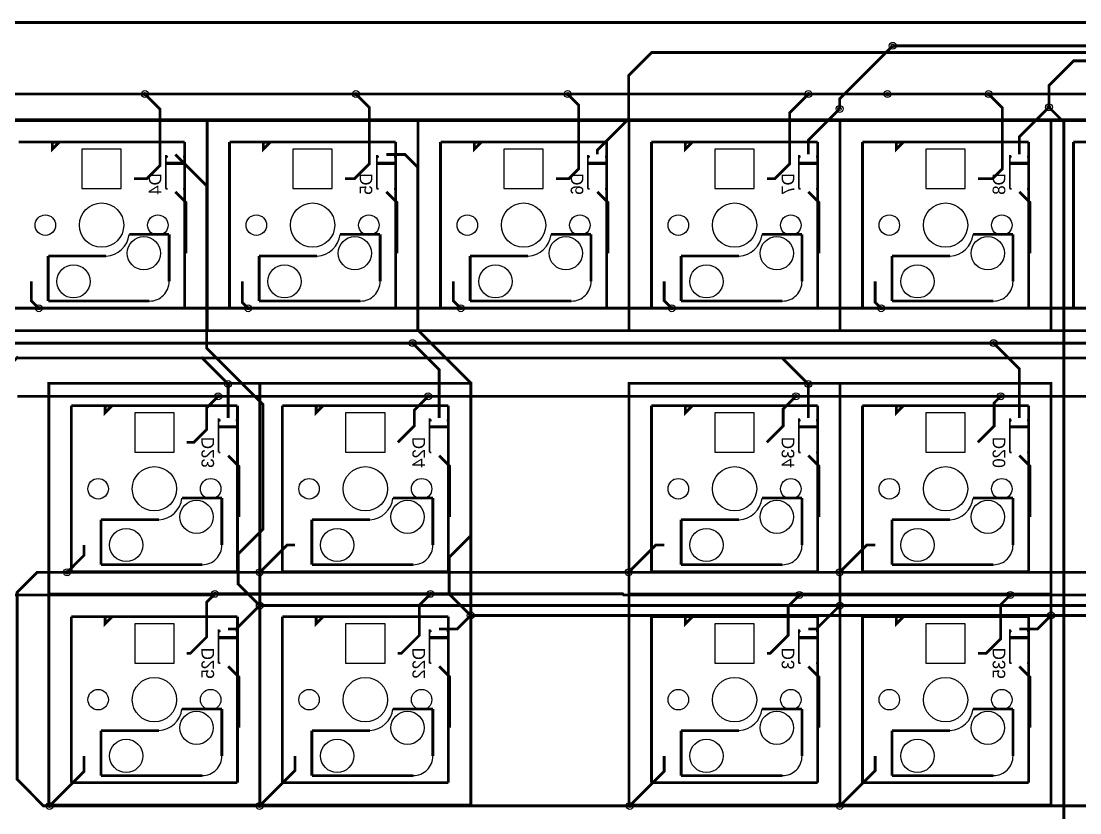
# Model space of a CAD drawing. Extents: x -38 to 13910, y -467 to 6521.
# Drawn here: x 424.4 to 519.9, y 271.2 to 342.7 of the extents above; entities that cross this region are included whole.
import ezdxf

# ---------------------------------------------------------------- set-up
doc = ezdxf.new("R2010")
doc.units = 0
doc.header["$MEASUREMENT"] = 0
for name, color, linetype, true_color in [('BoardOutLine', 6, 'Continuous', 0xff00ff), ('BottomLayer', 5, 'Continuous', 0x0000ff), ('BottomSilkLayer', 7, 'Continuous', 0x66cc33), ('Document', 7, 'Continuous', 0xffffff), ('Hole', 7, 'Continuous', 0x222222), ('Multi-Layer', 7, 'Continuous', 0xc0c0c0), ('TopLayer', 1, 'Continuous', 0xff0000), ('TopSilkLayer', 7, 'Continuous', 0xffcc00)]:
    doc.layers.add(name, color=color, linetype=linetype, true_color=true_color)

msp = doc.modelspace()

# ---------------------------------------------------------------- linework, layer by layer
at = {"layer": 'BoardOutLine', "const_width": 0.254}
msp.add_lwpolyline([(373.982, 340.835), (373.982, 342.532), (728.798, 342.532), (728.798, 200.337), (373.982, 200.337), (373.982, 340.835)], close=True, dxfattribs=at)
at = {"layer": 'BottomLayer', "const_width": 0.254}
for points in [[(681.564, 301.579), (679.163, 301.579), (678.864, 301.277), (678.864, 275.475), (685.765, 268.574), (724.315, 268.574), (727.766, 272.026), (727.766, 335.63), (722.966, 340.431), (503.047, 340.431)], [(683.413, 298.127), (683.413, 297.728), (681.114, 295.427), (681.114, 274.726), (686.514, 269.326), (724.317, 269.326), (727.167, 272.176), (727.167, 335.331), (722.666, 339.832), (481.297, 339.832), (479.196, 337.731), (479.196, 333.829), (476.377, 331.01), (476.377, 330.621)], [(684.213, 298.127), (684.213, 297.477), (681.714, 294.978), (681.714, 275.026), (686.964, 269.776), (723.862, 269.776), (726.415, 272.326), (726.415, 335.033), (722.366, 339.082), (611.508, 339.082), (611.465, 339.039), (611.422, 339.082), (519.4, 339.082), (517.149, 336.832), (517.149, 334.881), (514.477, 332.208), (514.477, 330.621)], [(435.521, 336.073), (436.893, 334.7), (436.893, 329.63), (435.689, 328.427), (434.535, 328.427)], [(454.571, 336.073), (455.794, 334.849), (455.794, 329.78), (454.441, 328.427), (453.585, 328.427)], [(473.697, 336.073), (474.696, 335.074), (474.696, 329.33), (473.792, 328.427), (472.635, 328.427)], [(495.427, 336.073), (493.748, 334.393), (493.748, 329.78), (492.394, 328.427), (491.685, 328.427)], [(495.427, 336.073), (495.427, 336.073), (502.571, 336.073)], [(511.695, 336.073), (512.949, 334.819), (512.949, 329.33), (512.046, 328.427), (510.735, 328.427)], [(498.248, 334.731), (495.427, 331.91), (495.427, 330.621)], [(517.149, 334.881), (518.5, 333.531), (518.5, 224.471), (515.109, 221.081), (514.478, 221.081)], [(445.894, 289.877), (443.943, 291.828), (443.943, 294.527), (446.194, 296.777), (446.194, 308.028), (441.093, 313.129), (441.093, 327.804), (438.276, 330.621)], [(464.945, 288.977), (462.995, 290.927), (462.995, 294.227), (464.945, 296.177), (464.945, 309.979), (460.145, 314.779), (460.145, 329.48), (459.004, 330.621), (457.326, 330.621)], [(438.276, 327.236), (439.234, 326.278), (439.234, 321.696)], [(457.326, 327.236), (458.284, 326.279), (458.284, 321.696)], [(476.377, 327.236), (477.334, 326.279), (477.334, 321.696)], [(495.427, 327.236), (496.384, 326.28), (496.384, 321.696)], [(514.478, 327.236), (515.434, 326.28), (515.434, 321.696)], [(425.942, 316.729), (425.264, 317.407), (425.264, 319.156)], [(444.843, 316.729), (444.314, 317.259), (444.314, 319.156)], [(464.045, 316.729), (463.364, 317.41), (463.364, 319.156)], [(483.097, 316.729), (482.414, 317.412), (482.414, 319.156)], [(501.998, 316.729), (501.464, 317.263), (501.464, 319.156)], [(459.694, 313.579), (462.089, 311.184), (462.089, 306.808)], [(512.151, 313.579), (514.478, 311.252), (514.478, 306.808)], [(443.039, 309.878), (443.039, 309.878), (443.038, 306.808)], [(495.427, 309.878), (495.427, 309.878), (495.427, 306.808)], [(442.143, 308.777), (441.093, 307.728), (441.093, 305.778), (439.929, 304.614), (439.298, 304.614)], [(461.105, 308.777), (459.845, 307.517), (459.845, 306.111), (458.348, 304.614)], [(494.304, 308.777), (493.147, 307.621), (493.147, 306.076), (491.685, 304.614)], [(512.798, 308.777), (512.199, 308.178), (512.199, 306.077), (510.736, 304.614)], [(443.038, 303.423), (443.997, 302.465), (443.997, 297.883)], [(462.089, 303.423), (463.047, 302.466), (463.047, 297.883)], [(495.427, 303.423), (496.384, 302.467), (496.384, 297.883)], [(514.478, 303.423), (515.434, 302.467), (515.434, 297.883)], [(428.492, 292.877), (430.026, 294.412), (430.026, 295.343)], [(445.893, 292.877), (448.359, 295.343), (449.077, 295.343)], [(479.196, 292.877), (481.662, 295.343), (482.414, 295.343)], [(498.248, 292.877), (500.714, 295.343), (501.464, 295.343)], [(441.843, 290.926), (441.744, 290.827), (416.844, 290.827), (414.462, 288.447), (412.082, 288.447)], [(441.843, 290.927), (441.093, 290.177), (441.093, 287.027), (439.63, 285.564), (439.298, 285.564)], [(461.316, 290.927), (460.295, 289.905), (460.295, 287.177), (458.682, 285.564), (458.348, 285.564)], [(494.616, 290.828), (493.598, 289.81), (493.598, 287.177), (491.985, 285.564), (491.685, 285.564)], [(513.666, 290.828), (512.799, 289.961), (512.799, 286.877), (511.487, 285.564), (510.735, 285.564)], [(445.894, 289.877), (443.775, 287.758), (443.038, 287.758)], [(498.269, 289.877), (496.149, 287.758), (495.427, 287.758)], [(464.945, 288.977), (463.726, 287.758), (462.089, 287.758)], [(517.339, 288.977), (516.119, 287.758), (514.478, 287.758)], [(443.038, 284.373), (443.997, 283.415), (443.997, 278.833)], [(462.089, 284.373), (463.047, 283.415), (463.047, 278.833)], [(495.427, 284.373), (496.384, 283.416), (496.384, 278.833)], [(514.478, 284.373), (515.434, 283.416), (515.434, 278.833)], [(426.917, 271.777), (430.027, 274.887), (430.027, 276.293)], [(445.883, 271.777), (449.077, 274.971), (449.077, 276.293)], [(479.294, 271.777), (482.414, 274.898), (482.414, 276.293)], [(498.272, 271.777), (501.464, 274.97), (501.464, 276.293)]]:
    msp.add_lwpolyline(points, dxfattribs=at)
at = {"layer": 'BottomSilkLayer', "const_width": 0.254}
for points in [[(427.169, 331.729), (427.804, 331.729), (427.169, 331.094), (427.169, 331.729)], [(446.219, 331.729), (446.854, 331.729), (446.219, 331.094), (446.219, 331.729)], [(465.269, 331.729), (465.904, 331.729), (465.269, 331.094), (465.269, 331.729)], [(484.319, 331.729), (484.954, 331.729), (484.319, 331.094), (484.319, 331.729)], [(503.369, 331.729), (504.004, 331.729), (503.369, 331.094), (503.369, 331.729)], [(431.932, 307.916), (432.567, 307.916), (431.932, 307.281), (431.932, 307.916)], [(450.982, 307.916), (451.617, 307.916), (450.982, 307.281), (450.982, 307.916)], [(484.319, 307.916), (484.954, 307.916), (484.319, 307.281), (484.319, 307.916)], [(503.369, 307.916), (504.004, 307.916), (503.369, 307.281), (503.369, 307.916)], [(431.932, 288.866), (432.567, 288.866), (431.932, 288.231), (431.932, 288.866)], [(450.982, 288.866), (451.617, 288.866), (450.982, 288.231), (450.982, 288.866)], [(484.319, 288.866), (484.954, 288.866), (484.319, 288.231), (484.319, 288.866)], [(503.369, 288.866), (504.004, 288.866), (503.369, 288.231), (503.369, 288.866)]]:
    msp.add_lwpolyline(points, close=True, dxfattribs=at)
at = {"layer": 'BottomSilkLayer', "const_width": 0.152}
for points in [[(437.521, 330.509), (437.41, 330.509), (437.41, 330.335)], [(437.41, 330.335), (437.41, 330.335), (437.521, 330.335)], [(437.41, 330.335), (437.41, 330.335), (437.41, 327.523)], [(437.41, 329.899), (437.41, 329.899), (439.142, 329.899)], [(437.41, 329.756), (437.41, 329.756), (439.142, 329.756)], [(437.521, 330.509), (437.521, 330.509), (437.521, 330.335)], [(439.031, 330.509), (439.031, 330.509), (439.031, 330.335)], [(439.142, 330.335), (439.142, 330.509), (439.031, 330.509)], [(439.031, 330.335), (439.031, 330.335), (439.142, 330.335)], [(439.142, 330.335), (439.142, 330.335), (439.142, 327.523)], [(456.571, 330.509), (456.46, 330.509), (456.46, 330.335)], [(456.46, 330.335), (456.46, 330.335), (456.571, 330.335)], [(456.46, 330.335), (456.46, 330.335), (456.46, 327.523)], [(456.46, 329.899), (456.46, 329.899), (458.193, 329.899)], [(456.46, 329.756), (456.46, 329.756), (458.193, 329.756)], [(456.571, 330.509), (456.571, 330.509), (456.571, 330.335)], [(458.082, 330.509), (458.082, 330.509), (458.082, 330.335)], [(458.193, 330.335), (458.193, 330.509), (458.082, 330.509)], [(458.082, 330.335), (458.082, 330.335), (458.193, 330.335)], [(458.193, 330.335), (458.193, 330.335), (458.193, 327.523)], [(475.511, 330.335), (475.511, 330.335), (475.511, 327.523)], [(475.511, 329.899), (475.511, 329.899), (477.243, 329.899)], [(475.622, 330.509), (475.511, 330.509), (475.511, 330.335)], [(475.511, 330.335), (475.511, 330.335), (475.622, 330.335)], [(475.511, 329.756), (475.511, 329.756), (477.243, 329.756)], [(475.622, 330.509), (475.622, 330.509), (475.622, 330.335)], [(477.132, 330.509), (477.132, 330.509), (477.132, 330.335)], [(477.243, 330.335), (477.243, 330.509), (477.132, 330.509)], [(477.132, 330.335), (477.132, 330.335), (477.243, 330.335)], [(477.243, 330.335), (477.243, 330.335), (477.243, 327.523)], [(494.672, 330.509), (494.561, 330.509), (494.561, 330.335)], [(494.561, 330.335), (494.561, 330.335), (494.672, 330.335)], [(494.561, 330.335), (494.561, 330.335), (494.561, 327.523)], [(494.561, 329.899), (494.561, 329.899), (496.293, 329.899)], [(494.561, 329.756), (494.561, 329.756), (496.293, 329.756)], [(494.672, 330.509), (494.672, 330.509), (494.672, 330.335)], [(496.182, 330.509), (496.182, 330.509), (496.182, 330.335)], [(496.293, 330.335), (496.293, 330.509), (496.182, 330.509)], [(496.182, 330.335), (496.182, 330.335), (496.293, 330.335)], [(496.293, 330.335), (496.293, 330.335), (496.293, 327.523)], [(513.612, 330.335), (513.612, 330.335), (513.612, 327.523)], [(513.612, 329.899), (513.612, 329.899), (515.344, 329.899)], [(513.723, 330.509), (513.612, 330.509), (513.612, 330.335)], [(513.612, 330.335), (513.612, 330.335), (513.723, 330.335)], [(513.612, 329.756), (513.612, 329.756), (515.344, 329.756)], [(513.723, 330.509), (513.723, 330.509), (513.723, 330.335)], [(515.233, 330.509), (515.233, 330.509), (515.233, 330.335)], [(515.344, 330.335), (515.344, 330.509), (515.233, 330.509)], [(515.233, 330.335), (515.233, 330.335), (515.344, 330.335)], [(515.344, 330.335), (515.344, 330.335), (515.344, 327.523)], [(437.41, 327.523), (437.41, 327.523), (437.578, 327.523)], [(439.142, 327.523), (439.142, 327.523), (438.974, 327.523)], [(456.46, 327.523), (456.46, 327.523), (456.628, 327.523)], [(458.193, 327.523), (458.193, 327.523), (458.025, 327.523)], [(475.511, 327.523), (475.511, 327.523), (475.679, 327.523)], [(477.243, 327.523), (477.243, 327.523), (477.075, 327.523)], [(494.561, 327.523), (494.561, 327.523), (494.729, 327.523)], [(496.293, 327.523), (496.293, 327.523), (496.125, 327.523)], [(513.612, 327.523), (513.612, 327.523), (513.78, 327.523)], [(515.344, 327.523), (515.344, 327.523), (515.176, 327.523)], [(442.283, 306.696), (442.172, 306.696), (442.172, 306.522)], [(442.172, 306.522), (442.172, 306.522), (442.283, 306.522)], [(442.172, 306.522), (442.172, 306.522), (442.172, 303.709)], [(442.172, 306.086), (442.172, 306.086), (443.905, 306.086)], [(442.172, 305.943), (442.172, 305.943), (443.905, 305.943)], [(442.283, 306.696), (442.283, 306.696), (442.283, 306.522)], [(443.794, 306.696), (443.794, 306.696), (443.794, 306.522)], [(443.905, 306.522), (443.905, 306.696), (443.794, 306.696)], [(443.794, 306.522), (443.794, 306.522), (443.905, 306.522)], [(443.905, 306.522), (443.905, 306.522), (443.905, 303.709)], [(461.334, 306.696), (461.223, 306.696), (461.223, 306.522)], [(461.223, 306.522), (461.223, 306.522), (461.334, 306.522)], [(461.223, 306.522), (461.223, 306.522), (461.223, 303.709)], [(461.223, 306.086), (461.223, 306.086), (462.955, 306.086)], [(461.223, 305.943), (461.223, 305.943), (462.955, 305.943)], [(461.334, 306.696), (461.334, 306.696), (461.334, 306.522)], [(462.844, 306.696), (462.844, 306.696), (462.844, 306.522)], [(462.955, 306.522), (462.955, 306.696), (462.844, 306.696)], [(462.844, 306.522), (462.844, 306.522), (462.955, 306.522)], [(462.955, 306.522), (462.955, 306.522), (462.955, 303.709)], [(494.672, 306.696), (494.561, 306.696), (494.561, 306.522)], [(494.561, 306.522), (494.561, 306.522), (494.672, 306.522)], [(494.561, 306.522), (494.561, 306.522), (494.561, 303.709)], [(494.561, 306.086), (494.561, 306.086), (496.293, 306.086)], [(494.561, 305.943), (494.561, 305.943), (496.293, 305.943)], [(494.672, 306.696), (494.672, 306.696), (494.672, 306.522)], [(496.182, 306.696), (496.182, 306.696), (496.182, 306.522)], [(496.293, 306.522), (496.293, 306.696), (496.182, 306.696)], [(496.182, 306.522), (496.182, 306.522), (496.293, 306.522)], [(496.293, 306.522), (496.293, 306.522), (496.293, 303.709)], [(513.612, 306.522), (513.612, 306.522), (513.612, 303.709)], [(513.612, 306.086), (513.612, 306.086), (515.344, 306.086)], [(513.723, 306.696), (513.612, 306.696), (513.612, 306.522)], [(513.612, 306.522), (513.612, 306.522), (513.723, 306.522)], [(513.612, 305.943), (513.612, 305.943), (515.344, 305.943)], [(513.723, 306.696), (513.723, 306.696), (513.723, 306.522)], [(515.233, 306.696), (515.233, 306.696), (515.233, 306.522)], [(515.344, 306.522), (515.344, 306.696), (515.233, 306.696)], [(515.233, 306.522), (515.233, 306.522), (515.344, 306.522)], [(515.344, 306.522), (515.344, 306.522), (515.344, 303.709)], [(442.172, 303.709), (442.172, 303.709), (442.34, 303.709)], [(443.905, 303.709), (443.905, 303.709), (443.737, 303.709)], [(461.223, 303.709), (461.223, 303.709), (461.391, 303.709)], [(462.955, 303.709), (462.955, 303.709), (462.787, 303.709)], [(494.561, 303.709), (494.561, 303.709), (494.729, 303.709)], [(496.293, 303.709), (496.293, 303.709), (496.125, 303.709)], [(513.612, 303.709), (513.612, 303.709), (513.78, 303.709)], [(515.344, 303.709), (515.344, 303.709), (515.176, 303.709)], [(442.283, 287.645), (442.172, 287.645), (442.172, 287.471)], [(442.172, 287.471), (442.172, 287.471), (442.172, 284.659)], [(442.172, 287.471), (442.172, 287.471), (442.283, 287.471)], [(442.172, 287.035), (442.172, 287.035), (443.905, 287.035)], [(442.172, 286.892), (442.172, 286.892), (443.905, 286.892)], [(442.283, 287.645), (442.283, 287.645), (442.283, 287.471)], [(443.794, 287.645), (443.794, 287.645), (443.794, 287.471)], [(443.905, 287.471), (443.905, 287.645), (443.794, 287.645)], [(443.794, 287.471), (443.794, 287.471), (443.905, 287.471)], [(443.905, 287.471), (443.905, 287.471), (443.905, 284.659)], [(461.334, 287.645), (461.223, 287.645), (461.223, 287.471)], [(461.223, 287.471), (461.223, 287.471), (461.223, 284.659)], [(461.223, 287.471), (461.223, 287.471), (461.334, 287.471)], [(461.223, 287.035), (461.223, 287.035), (462.955, 287.035)], [(461.223, 286.892), (461.223, 286.892), (462.955, 286.892)], [(461.334, 287.645), (461.334, 287.645), (461.334, 287.471)], [(462.844, 287.645), (462.844, 287.645), (462.844, 287.471)], [(462.955, 287.471), (462.955, 287.645), (462.844, 287.645)], [(462.844, 287.471), (462.844, 287.471), (462.955, 287.471)], [(462.955, 287.471), (462.955, 287.471), (462.955, 284.659)], [(494.672, 287.645), (494.561, 287.645), (494.561, 287.471)], [(494.561, 287.471), (494.561, 287.471), (494.561, 284.659)], [(494.561, 287.471), (494.561, 287.471), (494.672, 287.471)], [(494.561, 287.035), (494.561, 287.035), (496.293, 287.035)], [(494.561, 286.892), (494.561, 286.892), (496.293, 286.892)], [(494.672, 287.645), (494.672, 287.645), (494.672, 287.471)], [(496.182, 287.645), (496.182, 287.645), (496.182, 287.471)], [(496.293, 287.471), (496.293, 287.645), (496.182, 287.645)], [(496.182, 287.471), (496.182, 287.471), (496.293, 287.471)], [(496.293, 287.471), (496.293, 287.471), (496.293, 284.659)], [(513.612, 287.471), (513.612, 287.471), (513.612, 284.659)], [(513.612, 287.035), (513.612, 287.035), (515.344, 287.035)], [(513.723, 287.645), (513.612, 287.645), (513.612, 287.471)], [(513.612, 287.471), (513.612, 287.471), (513.723, 287.471)], [(513.612, 286.892), (513.612, 286.892), (515.344, 286.892)], [(513.723, 287.645), (513.723, 287.645), (513.723, 287.471)], [(515.233, 287.645), (515.233, 287.645), (515.233, 287.471)], [(515.344, 287.471), (515.344, 287.645), (515.233, 287.645)], [(515.233, 287.471), (515.233, 287.471), (515.344, 287.471)], [(515.344, 287.471), (515.344, 287.471), (515.344, 284.659)], [(442.172, 284.659), (442.172, 284.659), (442.34, 284.659)], [(443.905, 284.659), (443.905, 284.659), (443.737, 284.659)], [(461.223, 284.659), (461.223, 284.659), (461.391, 284.659)], [(462.955, 284.659), (462.955, 284.659), (462.787, 284.659)], [(494.561, 284.659), (494.561, 284.659), (494.729, 284.659)], [(496.293, 284.659), (496.293, 284.659), (496.125, 284.659)], [(513.612, 284.659), (513.612, 284.659), (513.78, 284.659)], [(515.344, 284.659), (515.344, 284.659), (515.176, 284.659)]]:
    msp.add_lwpolyline(points, dxfattribs=at)
at = {"layer": 'Document', "const_width": 0.254}
for points in [[(441.139, 314.711), (422.089, 314.711), (422.089, 333.761), (441.139, 333.761)], [(441.139, 333.761), (441.139, 333.761), (441.139, 314.711)], [(460.189, 314.711), (441.139, 314.711), (441.139, 333.761), (460.189, 333.761)], [(460.189, 333.761), (460.189, 333.761), (460.189, 314.711)], [(479.239, 314.711), (460.189, 314.711), (460.189, 333.761), (479.239, 333.761)], [(479.239, 333.761), (479.239, 333.761), (479.239, 314.711)], [(498.289, 314.711), (479.239, 314.711), (479.239, 333.761), (498.289, 333.761)], [(498.289, 333.761), (498.289, 333.761), (498.289, 314.711)], [(517.339, 314.711), (498.289, 314.711), (498.289, 333.761), (517.339, 333.761)], [(517.339, 333.761), (517.339, 333.761), (517.339, 314.711)], [(536.389, 314.711), (517.339, 314.711), (517.339, 333.761), (536.389, 333.761)], [(434.103, 323.398), (434.103, 323.398), (437.71, 323.398)], [(437.71, 323.398), (437.71, 323.398), (437.71, 319.156)], [(453.153, 323.398), (453.153, 323.398), (456.76, 323.398)], [(456.76, 323.398), (456.76, 323.398), (456.76, 319.156)], [(472.203, 323.398), (472.203, 323.398), (475.81, 323.398)], [(475.81, 323.398), (475.81, 323.398), (475.81, 319.156)], [(491.253, 323.398), (491.253, 323.398), (494.86, 323.398)], [(494.86, 323.398), (494.86, 323.398), (494.86, 319.156)], [(510.303, 323.398), (510.303, 323.398), (513.91, 323.398)], [(513.91, 323.398), (513.91, 323.398), (513.91, 319.156)], [(426.788, 321.442), (426.788, 321.442), (426.788, 317.378)], [(426.788, 321.442), (426.788, 321.442), (432.02, 321.442)], [(445.838, 321.442), (445.838, 321.442), (445.838, 317.378)], [(445.838, 321.442), (445.838, 321.442), (451.07, 321.442)], [(464.888, 321.442), (464.888, 321.442), (464.888, 317.378)], [(464.888, 321.442), (464.888, 321.442), (470.12, 321.442)], [(483.938, 321.442), (483.938, 321.442), (483.938, 317.378)], [(483.938, 321.442), (483.938, 321.442), (489.171, 321.442)], [(502.988, 321.442), (502.988, 321.442), (502.988, 317.378)], [(502.988, 321.442), (502.988, 321.442), (508.221, 321.442)], [(435.932, 317.378), (435.932, 317.378), (426.788, 317.378)], [(454.982, 317.378), (454.982, 317.378), (445.838, 317.378)], [(474.032, 317.378), (474.032, 317.378), (464.888, 317.378)], [(493.082, 317.378), (493.082, 317.378), (483.938, 317.378)], [(512.132, 317.378), (512.132, 317.378), (502.988, 317.378)], [(445.902, 290.898), (426.851, 290.898), (426.851, 309.948), (445.902, 309.948)], [(445.902, 309.948), (445.902, 309.948), (445.902, 290.898)], [(464.952, 290.898), (445.902, 290.898), (445.902, 309.948), (464.952, 309.948)], [(464.952, 309.948), (464.952, 309.948), (464.952, 290.898)], [(498.289, 290.898), (479.239, 290.898), (479.239, 309.948), (498.289, 309.948)], [(498.289, 309.948), (498.289, 309.948), (498.289, 290.898)], [(517.339, 290.898), (498.289, 290.898), (498.289, 309.948), (517.339, 309.948)], [(517.339, 309.948), (517.339, 309.948), (517.339, 290.898)], [(438.866, 299.585), (438.866, 299.585), (442.473, 299.585)], [(442.473, 299.585), (442.473, 299.585), (442.473, 295.343)], [(457.916, 299.585), (457.916, 299.585), (461.523, 299.585)], [(461.523, 299.585), (461.523, 299.585), (461.523, 295.343)], [(491.253, 299.585), (491.253, 299.585), (494.86, 299.585)], [(494.86, 299.585), (494.86, 299.585), (494.86, 295.343)], [(510.303, 299.585), (510.303, 299.585), (513.91, 299.585)], [(513.91, 299.585), (513.91, 299.585), (513.91, 295.343)], [(431.55, 297.629), (431.55, 297.629), (431.55, 293.565)], [(431.55, 297.629), (431.55, 297.629), (436.783, 297.629)], [(450.6, 297.629), (450.6, 297.629), (450.6, 293.565)], [(450.6, 297.629), (450.6, 297.629), (455.833, 297.629)], [(483.938, 297.629), (483.938, 297.629), (483.938, 293.565)], [(483.938, 297.629), (483.938, 297.629), (489.171, 297.629)], [(502.988, 297.629), (502.988, 297.629), (502.988, 293.565)], [(502.988, 297.629), (502.988, 297.629), (508.221, 297.629)], [(440.695, 293.565), (440.695, 293.565), (431.551, 293.565)], [(459.745, 293.565), (459.745, 293.565), (450.601, 293.565)], [(493.082, 293.565), (493.082, 293.565), (483.938, 293.565)], [(512.132, 293.565), (512.132, 293.565), (502.988, 293.565)], [(445.902, 271.848), (426.851, 271.848), (426.851, 290.898), (445.902, 290.898)], [(445.902, 290.898), (445.902, 290.898), (445.902, 271.848)], [(464.952, 271.848), (445.902, 271.848), (445.902, 290.898), (464.952, 290.898)], [(464.952, 290.898), (464.952, 290.898), (464.952, 271.848)], [(498.289, 271.848), (479.239, 271.848), (479.239, 290.898), (498.289, 290.898)], [(498.289, 290.898), (498.289, 290.898), (498.289, 271.848)], [(517.339, 271.848), (498.289, 271.848), (498.289, 290.898), (517.339, 290.898)], [(517.339, 290.898), (517.339, 290.898), (517.339, 271.848)], [(438.866, 280.535), (438.866, 280.535), (442.473, 280.535)], [(442.473, 280.535), (442.473, 280.535), (442.473, 276.293)], [(457.916, 280.535), (457.916, 280.535), (461.523, 280.535)], [(461.523, 280.535), (461.523, 280.535), (461.523, 276.293)], [(491.253, 280.535), (491.253, 280.535), (494.86, 280.535)], [(494.86, 280.535), (494.86, 280.535), (494.86, 276.293)], [(510.303, 280.535), (510.303, 280.535), (513.91, 280.535)], [(513.91, 280.535), (513.91, 280.535), (513.91, 276.293)], [(431.55, 278.579), (431.55, 278.579), (431.55, 274.515)], [(431.55, 278.579), (431.55, 278.579), (436.783, 278.579)], [(450.6, 278.579), (450.6, 278.579), (450.6, 274.515)], [(450.6, 278.579), (450.6, 278.579), (455.833, 278.579)], [(483.938, 278.579), (483.938, 278.579), (483.938, 274.515)], [(483.938, 278.579), (483.938, 278.579), (489.171, 278.579)], [(502.988, 278.579), (502.988, 278.579), (502.988, 274.515)], [(502.988, 278.579), (502.988, 278.579), (508.221, 278.579)], [(440.695, 274.515), (440.695, 274.515), (431.551, 274.515)], [(459.745, 274.515), (459.745, 274.515), (450.601, 274.515)], [(493.082, 274.515), (493.082, 274.515), (483.938, 274.515)], [(512.132, 274.515), (512.132, 274.515), (502.988, 274.515)]]:
    msp.add_lwpolyline(points, dxfattribs=at)
at = {"layer": 'Document'}
for centre, radius, start, end in [((431.9, 323.657), 2.219, 273.12162, 353.27606), ((450.95, 323.657), 2.219, 273.12162, 353.27606), ((470, 323.657), 2.219, 273.12162, 353.27606), ((489.05, 323.657), 2.219, 273.12162, 353.27606), ((508.1, 323.657), 2.219, 273.12162, 353.27606), ((435.941, 319.147), 1.769, 270, 0.27868), ((454.991, 319.147), 1.769, 270, 0.27868), ((474.041, 319.147), 1.769, 270, 0.27868), ((493.091, 319.147), 1.769, 270, 0.27868), ((512.141, 319.147), 1.769, 270, 0.27868), ((436.662, 299.844), 2.219, 273.12162, 353.27606), ((455.712, 299.844), 2.219, 273.12162, 353.27606), ((489.05, 299.844), 2.219, 273.12162, 353.27606), ((508.1, 299.844), 2.219, 273.12162, 353.27606), ((440.703, 295.334), 1.769, 270, 0.27868), ((459.753, 295.334), 1.769, 270, 0.27868), ((493.091, 295.334), 1.769, 270, 0.27868), ((512.141, 295.334), 1.769, 270, 0.27868), ((436.662, 280.795), 2.219, 273.12162, 353.27606), ((455.712, 280.795), 2.219, 273.12162, 353.27606), ((489.05, 280.795), 2.219, 273.12162, 353.27606), ((508.1, 280.795), 2.219, 273.12162, 353.27606), ((440.703, 276.284), 1.769, 270, 0.27868), ((459.753, 276.284), 1.769, 270, 0.27868), ((493.091, 276.284), 1.769, 270, 0.27868), ((512.141, 276.284), 1.769, 270, 0.27868)]:
    msp.add_arc(centre, radius, start, end, dxfattribs=at)
at = {"layer": 'Hole'}
for centre in [(503.048, 340.431), (435.521, 336.073), (454.571, 336.073), (473.697, 336.073), (495.427, 336.073), (502.571, 336.073), (511.695, 336.073), (498.248, 334.731), (517.149, 334.881), (425.942, 316.729), (444.843, 316.729), (464.045, 316.729), (483.097, 316.729), (501.998, 316.729), (459.694, 313.579), (512.151, 313.579), (443.038, 309.878), (495.427, 309.878), (442.143, 308.777), (461.105, 308.777), (494.304, 308.777), (512.798, 308.777), (428.492, 292.877), (445.893, 292.877), (479.196, 292.877), (498.248, 292.877), (441.843, 290.927), (461.316, 290.927), (494.616, 290.828), (513.666, 290.828), (445.894, 289.877), (498.269, 289.877), (464.945, 288.977), (517.339, 288.977), (426.917, 271.777), (445.883, 271.777), (479.294, 271.777), (498.272, 271.777)]:
    msp.add_circle(centre, 0.155, dxfattribs=at)
at = {"layer": 'Multi-Layer'}
for points in [[(433.392, 331.094), (429.836, 331.094), (429.836, 327.538), (433.392, 327.538)], [(452.442, 331.094), (448.886, 331.094), (448.886, 327.538), (452.442, 327.538)], [(471.492, 331.094), (467.936, 331.094), (467.936, 327.538), (471.492, 327.538)], [(490.542, 331.094), (486.986, 331.094), (486.986, 327.538), (490.542, 327.538)], [(509.592, 331.094), (506.036, 331.094), (506.036, 327.538), (509.592, 327.538)], [(438.155, 307.281), (434.599, 307.281), (434.599, 303.725), (438.155, 303.725)], [(457.205, 307.281), (453.649, 307.281), (453.649, 303.725), (457.205, 303.725)], [(490.542, 307.281), (486.986, 307.281), (486.986, 303.725), (490.542, 303.725)], [(509.592, 307.281), (506.036, 307.281), (506.036, 303.725), (509.592, 303.725)], [(438.155, 288.231), (434.599, 288.231), (434.599, 284.675), (438.155, 284.675)], [(457.205, 288.231), (453.649, 288.231), (453.649, 284.675), (457.205, 284.675)], [(490.542, 288.231), (486.986, 288.231), (486.986, 284.675), (490.542, 284.675)], [(509.592, 288.231), (506.036, 288.231), (506.036, 284.675), (509.592, 284.675)]]:
    msp.add_lwpolyline(points, close=True, dxfattribs=at)
for centre, radius in [((503.048, 340.431), 0.31), ((435.521, 336.073), 0.31), ((454.571, 336.073), 0.31), ((473.697, 336.073), 0.31), ((495.427, 336.073), 0.31), ((502.571, 336.073), 0.31), ((511.695, 336.073), 0.31), ((498.248, 334.731), 0.31), ((517.149, 334.881), 0.31), ((431.614, 324.236), 2), ((450.664, 324.236), 2), ((469.714, 324.236), 2), ((488.764, 324.236), 2), ((507.814, 324.236), 2), ((426.534, 324.236), 0.925), ((436.694, 324.236), 0.925), ((445.584, 324.236), 0.925), ((455.744, 324.236), 0.925), ((464.634, 324.236), 0.925), ((474.794, 324.236), 0.925), ((483.684, 324.236), 0.925), ((493.844, 324.236), 0.925), ((502.734, 324.236), 0.925), ((512.894, 324.236), 0.925), ((435.424, 321.696), 1.5), ((454.474, 321.696), 1.5), ((473.524, 321.696), 1.5), ((492.574, 321.696), 1.5), ((511.624, 321.696), 1.5), ((429.074, 319.156), 1.5), ((448.124, 319.156), 1.5), ((467.174, 319.156), 1.5), ((486.224, 319.156), 1.5), ((505.274, 319.156), 1.5), ((425.942, 316.729), 0.31), ((444.843, 316.729), 0.31), ((464.045, 316.729), 0.31), ((483.097, 316.729), 0.31), ((501.998, 316.729), 0.31), ((459.694, 313.579), 0.31), ((512.151, 313.579), 0.31), ((443.038, 309.878), 0.31), ((495.427, 309.878), 0.31), ((442.143, 308.777), 0.31), ((461.105, 308.777), 0.31), ((494.304, 308.777), 0.31), ((512.798, 308.777), 0.31), ((436.377, 300.423), 2), ((455.427, 300.423), 2), ((488.764, 300.423), 2), ((507.814, 300.423), 2), ((431.297, 300.423), 0.925), ((441.457, 300.423), 0.925), ((450.347, 300.423), 0.925), ((460.507, 300.423), 0.925), ((483.684, 300.423), 0.925), ((493.844, 300.423), 0.925), ((502.734, 300.423), 0.925), ((512.894, 300.423), 0.925), ((440.187, 297.883), 1.5), ((459.237, 297.883), 1.5), ((492.574, 297.883), 1.5), ((511.624, 297.883), 1.5), ((433.837, 295.343), 1.5), ((452.887, 295.343), 1.5), ((486.224, 295.343), 1.5), ((505.274, 295.343), 1.5), ((428.492, 292.877), 0.31), ((445.893, 292.877), 0.31), ((479.196, 292.877), 0.31), ((498.248, 292.877), 0.31), ((441.843, 290.927), 0.31), ((461.316, 290.927), 0.31), ((494.616, 290.828), 0.31), ((513.666, 290.828), 0.31), ((445.894, 289.877), 0.31), ((498.269, 289.877), 0.31), ((464.945, 288.977), 0.31), ((517.339, 288.977), 0.31), ((436.377, 281.373), 2), ((455.427, 281.373), 2), ((488.764, 281.373), 2), ((507.814, 281.373), 2), ((431.297, 281.373), 0.925), ((441.457, 281.373), 0.925), ((450.347, 281.373), 0.925), ((460.507, 281.373), 0.925), ((483.684, 281.373), 0.925), ((493.844, 281.373), 0.925), ((502.734, 281.373), 0.925), ((512.894, 281.373), 0.925), ((440.187, 278.833), 1.5), ((459.237, 278.833), 1.5), ((492.574, 278.833), 1.5), ((511.624, 278.833), 1.5), ((433.837, 276.293), 1.5), ((452.887, 276.293), 1.5), ((486.224, 276.293), 1.5), ((505.274, 276.293), 1.5), ((426.917, 271.777), 0.31), ((445.883, 271.777), 0.31), ((479.294, 271.777), 0.31), ((498.272, 271.777), 0.31)]:
    msp.add_circle(centre, radius, dxfattribs=at)
at = {"layer": 'TopLayer', "const_width": 0.254}
for points in [[(503.048, 340.431), (498.248, 335.631), (498.248, 334.731)], [(383.506, 307.497), (381.125, 307.497), (378.743, 309.878), (376.362, 312.26), (376.362, 312.26), (376.362, 333.691), (378.743, 336.073), (378.743, 336.073), (443.039, 336.073), (495.427, 336.073)], [(502.571, 336.073), (502.571, 336.073), (600.205, 336.073)], [(690.414, 314.929), (689.214, 316.129), (689.214, 316.131), (685.914, 319.279), (652.593, 319.403), (652.593, 331.31), (650.212, 333.682), (381.137, 333.682), (378.743, 331.31), (378.743, 314.632), (381.137, 312.26), (385.887, 312.26), (388.269, 309.882), (388.269, 278.921)], [(688.164, 313.429), (688.164, 315.99), (687.413, 316.74), (407.319, 316.74)], [(670.312, 313.579), (638.36, 313.579), (567.554, 313.579), (421.891, 313.579)], [(673.163, 312.229), (424.02, 312.229), (423.989, 312.26), (421.607, 309.877), (421.607, 271.777), (423.987, 269.395), (650.212, 269.395), (652.593, 267.015)], [(440.656, 312.26), (440.657, 312.26), (443.039, 309.878)], [(493.107, 312.26), (493.107, 312.199), (495.427, 309.878)], [(442.143, 308.777), (442.142, 308.778), (426.992, 308.778), (423.992, 308.778)], [(668.513, 308.777), (668.513, 308.777), (442.143, 308.777)], [(678.788, 303.178), (676.713, 303.178), (676.314, 302.779), (676.314, 290.629), (675.562, 289.877), (445.894, 289.877)], [(674.963, 294.677), (674.963, 294.148), (673.692, 292.877), (425.793, 292.877), (423.987, 291.071), (423.987, 274.17), (426.369, 271.777), (674.025, 271.777), (675.262, 270.54), (675.262, 249.202), (674.025, 247.965), (426.369, 247.965), (423.987, 245.582), (423.987, 231.295), (426.369, 228.915), (655.46, 228.97)], [(633.56, 292.133), (632.255, 290.828), (631.162, 290.828), (583.536, 290.828), (478.758, 290.828), (478.659, 290.927), (441.843, 290.927)], [(674.513, 288.977), (481.446, 288.977), (481.446, 288.977), (464.945, 288.977)]]:
    msp.add_lwpolyline(points, dxfattribs=at)
at = {"layer": 'TopSilkLayer', "const_width": 0.254}
for points in [[(439.234, 333.761), (441.139, 333.761), (441.139, 331.856)], [(441.139, 331.856), (441.139, 333.761), (443.044, 333.761)], [(458.284, 333.761), (460.189, 333.761), (460.189, 331.856)], [(460.189, 331.856), (460.189, 333.761), (462.094, 333.761)], [(477.334, 333.761), (479.239, 333.761), (479.239, 331.856)], [(479.239, 331.856), (479.239, 333.761), (481.144, 333.761)], [(496.384, 333.761), (498.289, 333.761), (498.289, 331.856)], [(498.289, 331.856), (498.289, 333.761), (500.194, 333.761)], [(515.434, 333.761), (517.339, 333.761), (517.339, 331.856)], [(517.339, 331.856), (517.339, 333.761), (519.244, 333.761)], [(424.114, 331.736), (424.114, 331.736), (439.114, 331.736)], [(439.114, 316.736), (439.114, 316.736), (439.114, 331.736)], [(443.164, 316.736), (443.164, 316.736), (443.164, 331.736)], [(443.164, 331.736), (443.164, 331.736), (458.164, 331.736)], [(458.164, 316.736), (458.164, 316.736), (458.164, 331.736)], [(462.214, 316.736), (462.214, 316.736), (462.214, 331.736)], [(462.214, 331.736), (462.214, 331.736), (477.214, 331.736)], [(477.214, 316.736), (477.214, 316.736), (477.214, 331.736)], [(481.264, 316.736), (481.264, 316.736), (481.264, 331.736)], [(481.264, 331.736), (481.264, 331.736), (496.264, 331.736)], [(496.264, 316.736), (496.264, 316.736), (496.264, 331.736)], [(500.314, 316.736), (500.314, 316.736), (500.314, 331.736)], [(500.314, 331.736), (500.314, 331.736), (515.314, 331.736)], [(515.314, 316.736), (515.314, 316.736), (515.314, 331.736)], [(519.364, 316.736), (519.364, 316.736), (519.364, 331.736)], [(519.364, 331.736), (519.364, 331.736), (534.364, 331.736)], [(424.114, 316.736), (424.114, 316.736), (439.114, 316.736)], [(441.139, 316.616), (441.139, 314.711), (439.234, 314.711)], [(443.044, 314.711), (441.139, 314.711), (441.139, 316.616)], [(443.164, 316.736), (443.164, 316.736), (458.164, 316.736)], [(460.189, 316.616), (460.189, 314.711), (458.284, 314.711)], [(462.094, 314.711), (460.189, 314.711), (460.189, 316.616)], [(462.214, 316.736), (462.214, 316.736), (477.214, 316.736)], [(479.239, 316.616), (479.239, 314.711), (477.334, 314.711)], [(481.144, 314.711), (479.239, 314.711), (479.239, 316.616)], [(481.264, 316.736), (481.264, 316.736), (496.264, 316.736)], [(498.289, 316.616), (498.289, 314.711), (496.384, 314.711)], [(500.194, 314.711), (498.289, 314.711), (498.289, 316.616)], [(500.314, 316.736), (500.314, 316.736), (515.314, 316.736)], [(517.339, 316.616), (517.339, 314.711), (515.434, 314.711)], [(519.244, 314.711), (517.339, 314.711), (517.339, 316.616)], [(519.364, 316.736), (519.364, 316.736), (534.364, 316.736)], [(426.851, 308.043), (426.851, 309.948), (428.756, 309.948)], [(443.997, 309.948), (445.902, 309.948), (445.902, 308.043)], [(445.902, 308.043), (445.902, 309.948), (447.807, 309.948)], [(463.047, 309.948), (464.952, 309.948), (464.952, 308.043)], [(479.239, 308.043), (479.239, 309.948), (481.144, 309.948)], [(496.384, 309.948), (498.289, 309.948), (498.289, 308.043)], [(498.289, 308.043), (498.289, 309.948), (500.194, 309.948)], [(515.434, 309.948), (517.339, 309.948), (517.339, 308.043)], [(428.876, 292.923), (428.876, 292.923), (428.876, 307.923)], [(428.876, 307.923), (428.876, 307.923), (443.877, 307.923)], [(443.877, 292.923), (443.877, 292.923), (443.877, 307.923)], [(447.926, 292.923), (447.926, 292.923), (447.926, 307.923)], [(447.926, 307.923), (447.926, 307.923), (462.927, 307.923)], [(462.927, 292.923), (462.927, 292.923), (462.927, 307.923)], [(481.264, 292.923), (481.264, 292.923), (481.264, 307.923)], [(481.264, 307.923), (481.264, 307.923), (496.264, 307.923)], [(496.264, 292.923), (496.264, 292.923), (496.264, 307.923)], [(500.314, 292.923), (500.314, 292.923), (500.314, 307.923)], [(500.314, 307.923), (500.314, 307.923), (515.314, 307.923)], [(515.314, 292.923), (515.314, 292.923), (515.314, 307.923)], [(428.756, 290.898), (426.851, 290.898), (426.851, 292.803)], [(428.876, 292.923), (428.876, 292.923), (443.877, 292.923)], [(445.902, 292.803), (445.902, 290.898), (443.997, 290.898)], [(447.807, 290.898), (445.902, 290.898), (445.902, 292.803)], [(447.926, 292.923), (447.926, 292.923), (462.927, 292.923)], [(464.952, 292.803), (464.952, 290.898), (463.047, 290.898)], [(481.144, 290.898), (479.239, 290.898), (479.239, 292.803)], [(481.264, 292.923), (481.264, 292.923), (496.264, 292.923)], [(498.289, 292.803), (498.289, 290.898), (496.384, 290.898)], [(500.194, 290.898), (498.289, 290.898), (498.289, 292.803)], [(500.314, 292.923), (500.314, 292.923), (515.314, 292.923)], [(517.339, 292.803), (517.339, 290.898), (515.434, 290.898)], [(426.851, 288.993), (426.851, 290.898), (428.756, 290.898)], [(443.997, 290.898), (445.902, 290.898), (445.902, 288.993)], [(445.902, 288.993), (445.902, 290.898), (447.807, 290.898)], [(463.047, 290.898), (464.952, 290.898), (464.952, 288.993)], [(479.239, 288.993), (479.239, 290.898), (481.144, 290.898)], [(496.384, 290.898), (498.289, 290.898), (498.289, 288.993)], [(498.289, 288.993), (498.289, 290.898), (500.194, 290.898)], [(515.434, 290.898), (517.339, 290.898), (517.339, 288.993)], [(428.876, 273.873), (428.876, 273.873), (428.876, 288.873)], [(428.876, 288.873), (428.876, 288.873), (443.877, 288.873)], [(443.877, 273.873), (443.877, 273.873), (443.877, 288.873)], [(447.926, 273.873), (447.926, 273.873), (447.926, 288.873)], [(447.926, 288.873), (447.926, 288.873), (462.927, 288.873)], [(462.927, 273.873), (462.927, 273.873), (462.927, 288.873)], [(481.264, 273.873), (481.264, 273.873), (481.264, 288.873)], [(481.264, 288.873), (481.264, 288.873), (496.264, 288.873)], [(496.264, 273.873), (496.264, 273.873), (496.264, 288.873)], [(500.314, 273.873), (500.314, 273.873), (500.314, 288.873)], [(500.314, 288.873), (500.314, 288.873), (515.314, 288.873)], [(515.314, 273.873), (515.314, 273.873), (515.314, 288.873)], [(428.756, 271.848), (426.851, 271.848), (426.851, 273.753)], [(428.876, 273.873), (428.876, 273.873), (443.877, 273.873)], [(445.902, 273.753), (445.902, 271.848), (443.997, 271.848)], [(447.807, 271.848), (445.902, 271.848), (445.902, 273.753)], [(447.926, 273.873), (447.926, 273.873), (462.927, 273.873)], [(464.952, 273.753), (464.952, 271.848), (463.047, 271.848)], [(481.144, 271.848), (479.239, 271.848), (479.239, 273.753)], [(481.264, 273.873), (481.264, 273.873), (496.264, 273.873)], [(498.289, 273.753), (498.289, 271.848), (496.384, 271.848)], [(500.194, 271.848), (498.289, 271.848), (498.289, 273.753)], [(500.314, 273.873), (500.314, 273.873), (515.314, 273.873)], [(517.339, 273.753), (517.339, 271.848), (515.434, 271.848)]]:
    msp.add_lwpolyline(points, dxfattribs=at)

# ---------------------------------------------------------------- texts
at = {"layer": 'BottomSilkLayer', "text_generation_flag": 2}
for s, p in [('D4', (437.006, 328.929)), ('D5', (456.056, 328.929)), ('D6', (475.107, 328.929)), ('D7', (494.157, 328.929)), ('D8', (513.208, 328.929)), ('D23', (441.768, 305.116)), ('D24', (460.819, 305.116)), ('D34', (494.157, 305.116)), ('D20', (513.208, 305.116)), ('D25', (441.768, 286.065)), ('D22', (460.819, 286.065)), ('D3', (494.157, 286.065)), ('D35', (513.208, 286.065))]:
    msp.add_text(s, height=1.143, rotation=90, dxfattribs=at).set_placement(p)

doc.saveas('drawing.dxf')
